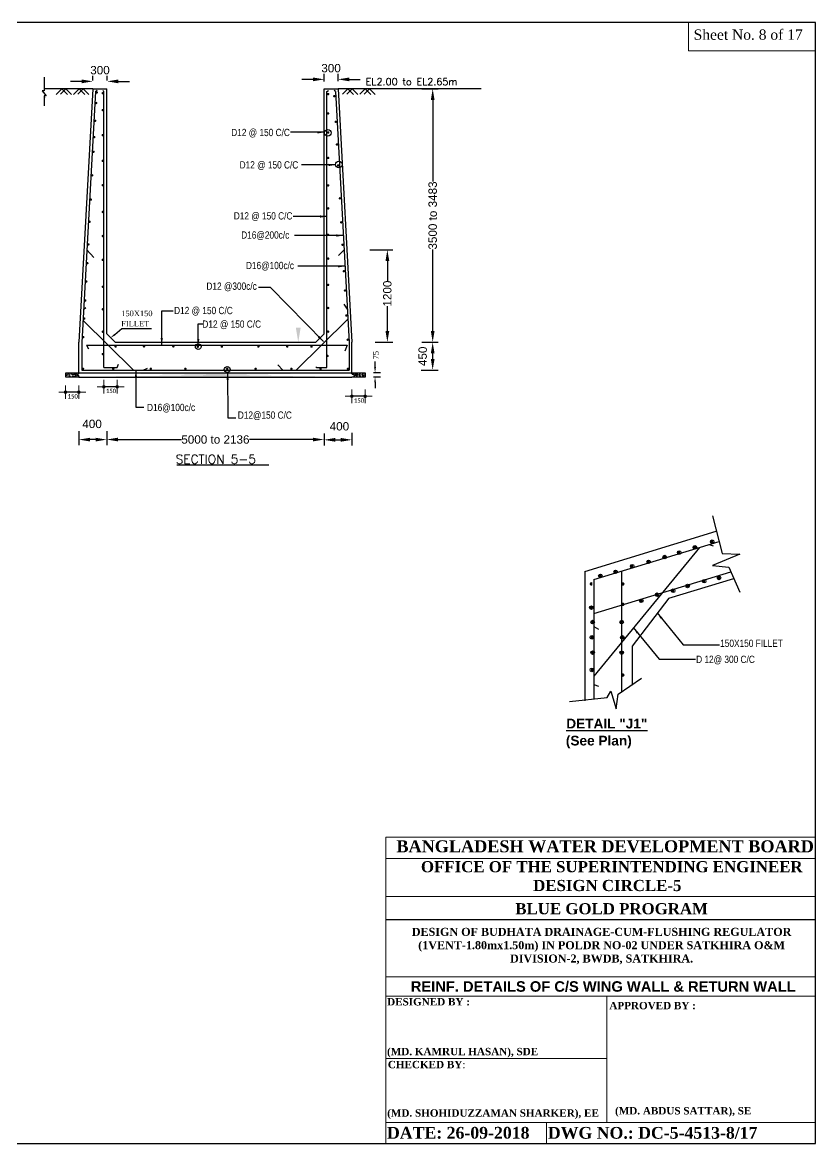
# Model space of a CAD drawing. Extents: x -298162 to 1078160, y -513173 to -216568.
# Drawn here: x 326349 to 340579, y -459717 to -439590 of the extents above; entities that cross this region are included whole.
import ezdxf

# ---------------------------------------------------------------- set-up
doc = ezdxf.new("R2010")
doc.units = 0
doc.header["$MEASUREMENT"] = 0
doc.linetypes.add('ACAD_ISO02W100', pattern=[15, 12, -3])
doc.layers.get('0').update_dxf_attribs({"linetype": 'CONTINUOUS'})
doc.layers.get('DEFPOINTS').update_dxf_attribs({"linetype": 'CONTINUOUS'})
for name, color, linetype, lineweight in [('Dim', 7, 'CONTINUOUS', 9), ('doted', 172, 'ACAD_ISO02W100', 30), ('Left Bank Profile', 7, 'CONTINUOUS', 25)]:
    doc.layers.add(name, color=color, linetype=linetype, lineweight=lineweight)
for name, color, linetype in [('LINE', 7, 'CONTINUOUS'), ('SLOPEEARTH', 3, 'CONTINUOUS'), ('TEXT', 10, 'CONTINUOUS')]:
    doc.layers.add(name, color=color, linetype=linetype)
doc.styles.add('ARIAL', font='ARIALN.TTF')
doc.styles.add('Arial-20', font='arial.ttf')
doc.styles.add('BIG', font='ROMANT.SHX')
doc.styles.add('cb', font='calibri.ttf')
doc.styles.get("Standard").update_dxf_attribs({"font": 'times.ttf', "height": 250})
doc.styles.add('sum', font='arialbd.ttf')
doc.dimstyles.new('3', dxfattribs={"dimtxt": 225, "dimasz": 350, "dimexe": 100, "dimexo": 25, "dimgap": 9, "dimtad": 0, "dimdec": 0, "dimzin": 0, "dimdsep": 46, "dimtxsty": 'Standard', "dimcen": 0, "dimclrt": 256, "dimadec": 0, "dimazin": 0, "dimtfac": 1, "dimtdec": 0, "dimtofl": 0, "dimtmove": 2, "dimatfit": 3, "dimfxl": 1, "dimtolj": 1, "dimtzin": 0, "dimarcsym": 0})
doc.dimstyles.new('FAHIM', dxfattribs={"dimscale": 0.6, "dimtxt": 150, "dimasz": 0.25, "dimexe": 0.18, "dimexo": 0.0625, "dimgap": 5, "dimtad": 1, "dimdec": 0, "dimrnd": 1, "dimzin": 12, "dimdsep": 46, "dimtxsty": 'cb', "dimblk1": 'FAHIM', "dimblk2": 'FAHIM', "dimsah": 1, "dimcen": -0.09, "dimse1": 1, "dimse2": 1, "dimclrd": 7, "dimclrt": 7, "dimadec": 0, "dimazin": 0, "dimtfac": 0.01, "dimtdec": 0, "dimtmove": 2, "dimatfit": 3, "dimldrblk": 'FAHIM', "dimfxl": 1, "dimtolj": 1, "dimtzin": 12, "dimarcsym": 0})
pattern_1 = [(50, (-2596.65, -452064.97), (71.726018, -6.275213), [7.5, -82.5]), (355, (-2596.65, -452064.97), (-13.875133, 75.219213), [6, -66]), (100.4514, (-2590.676, -452065.49), (57.850938, 68.943954), [6.374019, -70.114211]), (46.1842, (-2596.65, -452044.97), (106.724105, -16.551901), [11.25, -123.75]), (96.6356, (-2587.76, -452046.35), (93.46627, 97.411787), [9.56103, -105.1713]), (351.1842, (-2596.65, -452044.97), (93.466195, 97.41186), [9, -99]), (21, (-2586.65, -452049.97), (59.690705, -40.261889), [7.5, -82.5]), (326, (-2586.65, -452049.97), (24.331533, 72.515005), [6, -66]), (71.4514, (-2581.68, -452053.32), (84.022263, 32.25305), [6.374019, -70.114211]), (37.5, (-2596.653, -452064.968), (1.2159855, 33.2893854), [0, -65.2, 0, -67, 0, -66.25]), (7.5, (-2596.653, -452064.968), (26.3069537, 39.441171), [0, -38.2, 0, -63.7, 0, -25.25]), (327.5, (-2618.953, -452064.968), (53.3822436, -2.2554872), [0, -25, 0, -78, 0, -103.5]), (317.5, (-2628.953, -452064.97), (58.318617, 10.010498), [0, -32.5, 0, -51.8, 0, -73.5])]

# ---------------------------------------------------------------- blocks, each defined once
blk = doc.blocks.new('*D1076')
at = {"layer": 'DEFPOINTS', "color": 0, "lineweight": -2}
for p in [(332555, -443671), (332896, -443671), (332653, -445331)]:
    blk.add_point(p, dxfattribs=at)
at = {"layer": 'LINE', "color": 0, "lineweight": -2}
for p, q in [((332580, -443671), (332996, -443671)), ((332896, -443871), (332896, -444233)), ((332896, -445131), (332896, -444684)), ((332678, -445331), (332996, -445331))]:
    blk.add_line(p, q, dxfattribs=at)
for points in [[(332863, -443871), (332930, -443871), (332896, -443671)], [(332863, -445131), (332930, -445131), (332896, -445331)]]:
    blk.add_solid(points, dxfattribs=at)
at = {"layer": 'LINE', "insert": (332896, -444458), "char_height": 150, "attachment_point": 5, "rotation": 90, "style": 'Arial-20'}
blk.add_mtext('\\A1;1200', dxfattribs=at)
blk = doc.blocks.new('*D1077')
at = {"layer": 'DEFPOINTS', "color": 0, "lineweight": -2}
for p in [(333492, -445331), (333475, -445831), (333709, -445831)]:
    blk.add_point(p, dxfattribs=at)
at = {"layer": 'LINE', "color": 0, "lineweight": -2}
for p, q in [((333517, -445331), (333809, -445331)), ((333709, -445531), (333709, -445631)), ((333500, -445831), (333809, -445831))]:
    blk.add_line(p, q, dxfattribs=at)
for points in [[(333676, -445531), (333743, -445531), (333709, -445331)], [(333676, -445631), (333743, -445631), (333709, -445831)]]:
    blk.add_solid(points, dxfattribs=at)
at = {"layer": 'LINE', "insert": (333530, -445584), "char_height": 150, "attachment_point": 5, "rotation": 90, "style": 'Arial-20'}
blk.add_mtext('\\A1;450', dxfattribs=at)
blk = doc.blocks.new('*D1078')
at = {"layer": 'DEFPOINTS', "color": 0, "lineweight": -2}
for p in [(333492, -440781), (333710, -440781), (333492, -445331)]:
    blk.add_point(p, dxfattribs=at)
at = {"layer": 'LINE', "color": 0, "lineweight": -2}
for p, q in [((333517, -440781), (333810, -440781)), ((333710, -440981), (333710, -442445)), ((333710, -445131), (333710, -443668)), ((333517, -445331), (333810, -445331))]:
    blk.add_line(p, q, dxfattribs=at)
for points in [[(333677, -440981), (333743, -440981), (333710, -440781)], [(333677, -445131), (333743, -445131), (333710, -445331)]]:
    blk.add_solid(points, dxfattribs=at)
at = {"layer": 'LINE', "insert": (333710, -443056), "char_height": 150, "attachment_point": 5, "rotation": 90, "style": 'Arial-20'}
blk.add_mtext('\\A1;3500 to 3483', dxfattribs=at)
blk = doc.blocks.new('*D1079')
at = {"layer": 'DEFPOINTS', "color": 0, "lineweight": -2}
for p in [(331761, -446945), (332261, -446930), (332261, -447083)]:
    blk.add_point(p, dxfattribs=at)
at = {"layer": 'LINE', "color": 0, "lineweight": -2}
for p, q in [((331761, -446970), (331761, -447183)), ((332261, -446955), (332261, -447183)), ((331961, -447083), (332061, -447083))]:
    blk.add_line(p, q, dxfattribs=at)
for points in [[(331961, -447050), (331961, -447117), (331761, -447083)], [(332061, -447050), (332061, -447117), (332261, -447083)]]:
    blk.add_solid(points, dxfattribs=at)
at = {"layer": 'LINE', "insert": (332036, -446841), "char_height": 150, "attachment_point": 5, "style": 'Arial-20'}
blk.add_mtext('\\A1;400', dxfattribs=at)
blk = doc.blocks.new('*D1080')
at = {"layer": 'DEFPOINTS', "color": 0, "lineweight": -2}
for p in [(327361, -446901), (327861, -446901), (327361, -447079)]:
    blk.add_point(p, dxfattribs=at)
at = {"layer": 'LINE', "color": 0, "lineweight": -2}
for p, q in [((327361, -446926), (327361, -447179)), ((327861, -446926), (327861, -447179)), ((327661, -447079), (327561, -447079))]:
    blk.add_line(p, q, dxfattribs=at)
for points in [[(327561, -447046), (327561, -447112), (327361, -447079)], [(327661, -447046), (327661, -447112), (327861, -447079)]]:
    blk.add_solid(points, dxfattribs=at)
at = {"layer": 'LINE', "insert": (327598, -446798), "char_height": 150, "attachment_point": 5, "style": 'Arial-20'}
blk.add_mtext('\\A1;400', dxfattribs=at)
blk = doc.blocks.new('*D1081')
at = {"layer": 'DEFPOINTS', "color": 0, "lineweight": -2}
for p in [(327861, -446942), (331761, -446982), (331761, -447078)]:
    blk.add_point(p, dxfattribs=at)
at = {"layer": 'LINE', "color": 0, "lineweight": -2}
for p, q in [((327861, -446967), (327861, -447178)), ((331761, -447007), (331761, -447178)), ((328061, -447078), (329200, -447078)), ((331561, -447078), (330423, -447078))]:
    blk.add_line(p, q, dxfattribs=at)
for points in [[(328061, -447045), (328061, -447111), (327861, -447078)], [(331561, -447045), (331561, -447111), (331761, -447078)]]:
    blk.add_solid(points, dxfattribs=at)
at = {"layer": 'LINE', "insert": (329811, -447078), "char_height": 150, "attachment_point": 5, "style": 'Arial-20'}
blk.add_mtext('\\A1;5000 to 2136', dxfattribs=at)
blk = doc.blocks.new('*D1082')
at = {"layer": 'DEFPOINTS', "color": 0, "lineweight": -2}
for p in [(327612, -440659), (327868, -440648), (327868, -440659)]:
    blk.add_point(p, dxfattribs=at)
at = {"layer": 'LINE', "color": 0, "lineweight": -2}
for p, q in [((327612, -440634), (327612, -440548)), ((327868, -440634), (327868, -440548)), ((327412, -440648), (327212, -440648)), ((328068, -440648), (328268, -440648))]:
    blk.add_line(p, q, dxfattribs=at)
for points in [[(327412, -440615), (327412, -440682), (327612, -440648)], [(328068, -440615), (328068, -440682), (327868, -440648)]]:
    blk.add_solid(points, dxfattribs=at)
at = {"layer": 'LINE', "insert": (327740, -440448), "char_height": 150, "attachment_point": 5, "style": 'Arial-20'}
blk.add_mtext('\\A1;300', dxfattribs=at)
blk = doc.blocks.new('*D1083')
at = {"layer": 'DEFPOINTS', "color": 0, "lineweight": -2}
for p in [(331761, -440675), (332011, -440612), (332011, -440670)]:
    blk.add_point(p, dxfattribs=at)
at = {"layer": 'LINE', "color": 0, "lineweight": -2}
for p, q in [((331761, -440650), (331761, -440512)), ((332011, -440645), (332011, -440512)), ((331561, -440612), (331361, -440612)), ((332211, -440612), (332411, -440612))]:
    blk.add_line(p, q, dxfattribs=at)
for points in [[(331561, -440579), (331561, -440646), (331761, -440612)], [(332211, -440579), (332211, -440646), (332011, -440612)]]:
    blk.add_solid(points, dxfattribs=at)
at = {"layer": 'LINE', "insert": (331886, -440412), "char_height": 150, "attachment_point": 5, "style": 'Arial-20'}
blk.add_mtext('\\A1;300', dxfattribs=at)
blk = doc.blocks.new('FAHIM')
at = {"layer": 'Dim', "color": 7}
for p, q in [((-738, 0), (762, 0)), ((0, -750), (0, 750))]:
    blk.add_line(p, q, dxfattribs=at)
at = {"layer": 'Dim', "color": 7, "const_width": 150}
blk.add_lwpolyline([(-75, 0, 1), (75, 0, 1)], format="xyb", close=True, dxfattribs=at)
at = {"layer": 'Dim', "color": 7}
for points in [[(-148, -2, 1), (152, -2, 1)], [(-147, -1, 1), (153, -1, 1)]]:
    blk.add_lwpolyline(points, format="xyb", close=True, dxfattribs=at)
blk = doc.blocks.new('*D1151')
at = {"layer": 'DEFPOINTS', "color": 0, "linetype": 'ByBlock', "lineweight": -2}
for p in [(327811, -445784), (328049, -445784), (327811, -446130)]:
    blk.add_point(p, dxfattribs=at)
at = {"layer": 'LINE', "color": 7, "linetype": 'ByBlock', "lineweight": -2}
blk.add_line((328048, -446130), (327812, -446130), dxfattribs=at)
at = {"layer": 'LINE', "color": 7, "linetype": 'ByBlock', "lineweight": -2, "xscale": 0.162, "yscale": 0.162, "zscale": 0.162, "rotation": 180}
blk.add_blockref('FAHIM', (327811, -446130), dxfattribs=at)
at = {"layer": 'LINE', "color": 7, "linetype": 'ByBlock', "lineweight": -2, "xscale": 0.162, "yscale": 0.162, "zscale": 0.162}
blk.add_blockref('FAHIM', (328049, -446130), dxfattribs=at)
at = {"layer": 'LINE', "color": 7, "linetype": 'ByBlock', "lineweight": -2, "insert": (327938, -446206), "char_height": 180, "attachment_point": 5, "style": 'cb'}
blk.add_mtext('\\A1;{\\H0.4333x;150}', dxfattribs=at)
blk = doc.blocks.new('*D1163')
at = {"layer": 'DEFPOINTS', "color": 0, "linetype": 'ByBlock', "lineweight": -2}
for p in [(327124, -445881), (327361, -445881), (327124, -446227)]:
    blk.add_point(p, dxfattribs=at)
at = {"layer": 'LINE', "color": 7, "linetype": 'ByBlock', "lineweight": -2}
blk.add_line((327361, -446227), (327124, -446227), dxfattribs=at)
at = {"layer": 'LINE', "color": 7, "linetype": 'ByBlock', "lineweight": -2, "xscale": 0.162, "yscale": 0.162, "zscale": 0.162, "rotation": 180}
blk.add_blockref('FAHIM', (327124, -446227), dxfattribs=at)
at = {"layer": 'LINE', "color": 7, "linetype": 'ByBlock', "lineweight": -2, "xscale": 0.162, "yscale": 0.162, "zscale": 0.162}
blk.add_blockref('FAHIM', (327361, -446227), dxfattribs=at)
at = {"layer": 'LINE', "color": 7, "linetype": 'ByBlock', "lineweight": -2, "insert": (327251, -446303), "char_height": 180, "attachment_point": 5, "style": 'cb'}
blk.add_mtext('\\A1;{\\H0.4333x;150}', dxfattribs=at)
blk = doc.blocks.new('*D1164')
at = {"layer": 'DEFPOINTS', "color": 0, "linetype": 'ByBlock', "lineweight": -2}
for p in [(332261, -445956), (332499, -445956), (332261, -446302)]:
    blk.add_point(p, dxfattribs=at)
at = {"layer": 'LINE', "color": 7, "linetype": 'ByBlock', "lineweight": -2}
blk.add_line((332498, -446302), (332262, -446302), dxfattribs=at)
at = {"layer": 'LINE', "color": 7, "linetype": 'ByBlock', "lineweight": -2, "xscale": 0.162, "yscale": 0.162, "zscale": 0.162, "rotation": 180}
blk.add_blockref('FAHIM', (332261, -446302), dxfattribs=at)
at = {"layer": 'LINE', "color": 7, "linetype": 'ByBlock', "lineweight": -2, "xscale": 0.162, "yscale": 0.162, "zscale": 0.162}
blk.add_blockref('FAHIM', (332499, -446302), dxfattribs=at)
at = {"layer": 'LINE', "color": 7, "linetype": 'ByBlock', "lineweight": -2, "insert": (332388, -446378), "char_height": 180, "attachment_point": 5, "style": 'cb'}
blk.add_mtext('\\A1;{\\H0.4333x;150}', dxfattribs=at)

msp = doc.modelspace()

# ---------------------------------------------------------------- hatches: boundary and pattern name
for points in [[(338431.123, -448986.466), (338431.123, -449040.658, -0.587115751), (338382.569, -449013.562, -0.587115751)], [(338741.54, -448885.497), (338741.54, -448939.689, -0.587115751), (338692.987, -448912.593, -0.587115751)], [(337889.697, -449159.555), (337889.697, -449213.747, -0.587115751), (337841.143, -449186.651, -0.587115751)], [(338149.582, -449080.223), (338149.582, -449134.415, -0.587115751), (338101.028, -449107.319, -0.587115751)], [(337008.978, -449426.402), (337008.978, -449480.594, -0.587115751), (336960.424, -449453.498, -0.587115751)], [(337304.957, -449325.433), (337304.957, -449379.625, -0.587115751), (337256.403, -449352.529, -0.587115751)], [(337600.936, -449246.1), (337600.936, -449300.292, -0.587115751), (337552.383, -449273.196, -0.587115751)], [(336734.655, -449498.522), (336734.655, -449552.714, -0.587115751), (336686.101, -449525.618, -0.587115751)], [(338595.724, -449592.279), (338595.724, -449646.471, -0.587115751), (338547.17, -449619.375, -0.587115751)], [(338864.264, -449534.583), (338864.264, -449588.774, -0.587115751), (338815.71, -449561.678, -0.587115751)], [(336574.4, -449642.763), (336574.4, -449696.955, -0.587115751), (336525.847, -449669.859, -0.587115751)], [(337103.469, -449642.763), (337103.469, -449696.955, 0.587115751), (337152.022, -449669.859, 0.587115751)], [(338039.86, -449765.368), (338039.86, -449819.56, -0.587115751), (337991.306, -449792.464, -0.587115751)], [(338299.744, -449678.824), (338299.744, -449733.016, -0.587115751), (338251.191, -449705.92, -0.587115751)], [(337103.469, -450010.579), (337103.469, -450064.771, 0.587115751), (337152.022, -450037.675, 0.587115751)], [(337469.558, -449945.67), (337469.558, -449999.862, -0.587115751), (337421.004, -449972.766, -0.587115751)], [(337751.099, -449837.489), (337751.099, -449891.681, -0.587115751), (337702.546, -449864.585, -0.587115751)], [(336540.385, -450068.275), (336540.385, -450122.467, 0.587115751), (336588.939, -450095.371, 0.587115751)], [(336562.043, -450327.909), (336562.043, -450382.101, 0.587115751), (336610.596, -450355.005, 0.587115751)], [(337115.826, -450327.909), (337115.826, -450382.101, -0.587115751), (337067.272, -450355.005, -0.587115751)], [(336547.604, -450601.967), (336547.604, -450656.159, 0.587115751), (336596.158, -450629.063, 0.587115751)], [(337130.264, -450601.967), (337130.264, -450656.159, -0.587115751), (337081.711, -450629.063, -0.587115751)], [(336562.043, -450876.026), (336562.043, -450930.218, 0.587115751), (336610.596, -450903.122, 0.587115751)], [(337115.826, -450876.026), (337115.826, -450930.218, -0.587115751), (337067.272, -450903.122, -0.587115751)], [(336547.604, -451186.144), (336547.604, -451240.336, 0.587115751), (336596.158, -451213.24, 0.587115751)], [(337103.469, -451279.901), (337103.469, -451334.093, 0.587115751), (337152.022, -451306.997, 0.587115751)]]:
    msp.add_hatch(color=0).paths.add_polyline_path(points)
h = msp.add_hatch(color=0)
h.paths.add_polyline_path([(336600.736, -450331.97, 0.659719078), (336546.921, -450355.005, 0.659719078), (336600.736, -450378.04)])
h.paths.add_polyline_path([(336596.158, -450629.063, 1), (336532.483, -450629.063, 1)])
h.paths.add_polyline_path([(336600.736, -450880.087, 0.659719078), (336546.921, -450903.122, 0.659719078), (336600.736, -450926.156)])
h = msp.add_hatch(color=0)
h.paths.add_polyline_path([(337130.947, -450355.005, -0.659719078), (337077.132, -450378.04), (337077.132, -450331.97, -0.659719078)])
h.paths.add_polyline_path([(337081.711, -450629.063, -1), (337145.386, -450629.063, -1)])
h.paths.add_polyline_path([(337077.132, -450926.156), (337077.132, -450880.087, -0.659719078), (337130.947, -450903.122, -0.659719078)])
at = {"layer": 'LINE', "lineweight": 5}
h = msp.add_hatch(dxfattribs=at)
h.set_pattern_fill('AR-CONC', color=0, scale=10, style=0)
h.set_pattern_definition(pattern_1)
edge = h.paths.add_edge_path()
edge.add_line((327361.43, -445956.467), (327124.332, -445956.467))
edge.add_line((327124.332, -445956.467), (327124.332, -445881.467))
edge.add_line((327124.332, -445881.467), (327361.43, -445881.467))
h = msp.add_hatch(dxfattribs=at)
h.set_pattern_fill('AR-CONC', color=0, scale=10, style=0)
h.set_pattern_definition(pattern_1)
edge = h.paths.add_edge_path()
edge.add_line((327361.43, -445881.467), (332261.43, -445881.467))
edge.add_line((327361.43, -445956.467), (332261.43, -445956.467))
h = msp.add_hatch(dxfattribs=at)
h.set_pattern_fill('AR-CONC', color=0, scale=10, style=0)
h.set_pattern_definition(pattern_1)
h.paths.add_polyline_path([(332261.43, -445881.467), (332498.528, -445881.467), (332498.528, -445956.467), (332261.43, -445956.467)])

# ---------------------------------------------------------------- linework, layer by layer
at = {"color": 0}
for p, q in [((338732.476, -448444.641), (338905.733, -449122.574)), ((336437.625, -449445.926), (338798.712, -448725.177)), ((336600.736, -449593.024), (338850.453, -448906.272)), ((338495.179, -449014.723), (336600.736, -451325.901)), ((339223.369, -449136.998), (338732.476, -449338.936)), ((338905.733, -449122.574), (339223.369, -449136.998)), ((338732.476, -449338.936), (339021.237, -449367.784)), ((339021.237, -449367.784), (339223.369, -449814.932)), ((336437.625, -449445.926), (336437.625, -451768.34)), ((336600.736, -450201.616), (339058.953, -449451.218)), ((336600.736, -449593.024), (336600.736, -451733.568)), ((337096.25, -449441.763), (337096.25, -451609.014)), ((337948.639, -449928.289), (339113.824, -449572.602)), ((337948.639, -449928.289), (337287.698, -450786.683)), ((337287.698, -450786.683), (337287.698, -451485.255)), ((337035.296, -451650.401), (337453.999, -451361.919)), ((336840.383, -451708.098), (336905.354, -451592.705)), ((336905.354, -451592.705), (336999.201, -451910.035)), ((336161.796, -451780.218), (336840.383, -451708.098)), ((336999.201, -451910.035), (337035.296, -451650.401))]:
    msp.add_line(p, q, dxfattribs=at)
at = {"color": 0, "ltscale": 2}
msp.add_line((336600.736, -451325.901), (336600.736, -451475.991), dxfattribs=at)
at = {"color": 0, "lineweight": 13}
for p, q in [((332866.859, -454216.842), (340579.36, -454216.842)), ((332866.859, -454216.842), (332866.859, -459716.504)), ((332866.859, -454599.382), (340579.36, -454599.382)), ((332866.859, -455281.792), (340579.36, -455281.792)), ((332866.859, -456723.14), (340579.36, -456723.14)), ((332866.859, -457069.757), (340579.36, -457069.757)), ((336834.821, -459340.652), (336834.821, -457069.757)), ((336834.821, -459340.652), (336834.821, -457641.388)), ((336834.821, -459340.652), (336834.821, -457641.388)), ((336834.821, -459340.652), (336834.821, -457641.388)), ((332866.859, -458192.214), (336839.393, -458192.214)), ((332866.859, -459340.652), (340480.388, -459340.652)), ((333456.466, -459340.652), (340579.36, -459340.652)), ((333456.466, -459340.652), (340480.388, -459340.652)), ((333456.466, -459340.652), (340480.388, -459340.652)), ((335750.387, -459340.652), (335750.387, -459716.504)), ((332866.859, -459716.504), (340579.36, -459716.504))]:
    msp.add_line(p, q, dxfattribs=at)
at = {"color": 0}
for centre in [(338414.407, -449013.562), (338724.824, -448912.593), (337872.981, -449186.651), (338132.865, -449107.319), (336992.261, -449453.498), (337288.241, -449352.529), (337584.22, -449273.196), (336717.939, -449525.618), (338579.008, -449619.375), (338847.548, -449561.678), (338023.144, -449792.464), (338283.028, -449705.92), (337452.842, -449972.766), (337734.383, -449864.585), (336557.102, -450095.371), (336578.759, -450355.005), (337099.11, -450355.005), (336564.321, -450629.063), (337113.548, -450629.063), (336578.759, -450903.122), (337099.11, -450903.122), (336564.321, -451213.24)]:
    msp.add_circle(centre, 31.837, dxfattribs=at)
at = {"layer": 'DEFPOINTS', "color": 0, "linetype": 'ByBlock'}
msp.add_point((333517.301, -445331.467), dxfattribs=at)
at = {"layer": 'doted', "color": 0, "linetype": 'ByBlock', "lineweight": 13}
msp.add_lwpolyline([(340579.36, -439590.054), (338299.646, -439590.054), (338299.646, -440098.314), (340579.36, -440098.314)], close=True, dxfattribs=at)
at = {"layer": 'LINE', "color": 0}
for p, q in [((326739.554, -440572.626), (326739.554, -440819.099)), ((326739.554, -440819.099), (326702.512, -440819.099)), ((326702.512, -440819.099), (326776.595, -440905.364)), ((326739.554, -440905.364), (326739.554, -441090.218)), ((326776.595, -440905.364), (326739.554, -440905.364)), ((326742.714, -440938.355), (326742.714, -440943.082)), ((327611.43, -440781.467), (326751.901, -440782.128)), ((327611.43, -440781.467), (327361.43, -445331.467)), ((327658.758, -440831.467), (327411.355, -445334.21)), ((327611.43, -440781.467), (327861.43, -440781.467)), ((327658.758, -440831.467), (327691.911, -440807.806)), ((327811.43, -440831.467), (327788.471, -440812.4)), ((327811.43, -445784.241), (327811.43, -440831.467)), ((327861.43, -445181.467), (327861.43, -440781.467)), ((331761.43, -445181.467), (331761.43, -440781.467)), ((331761.43, -440781.467), (332011.43, -440781.467)), ((331811.43, -440831.467), (331840.792, -440811.934)), ((331811.43, -445786.805), (331811.43, -440831.467)), ((331964.102, -440831.467), (331940.93, -440813.256)), ((331964.102, -440831.467), (332211.505, -445334.21)), ((332011.43, -440781.467), (332261.43, -445331.467)), ((334576.753, -440781.467), (332011.43, -440781.467)), ((331716.852, -443073.66), (331375.575, -443073.66)), ((327502.761, -443670.626), (327630.327, -443810.682)), ((332120.1, -443670.626), (332018.047, -443772.485)), ((327443.774, -444744.182), (327485.416, -444709.38)), ((332178.714, -444737.399), (332120.545, -444650.614)), ((327433.165, -444937.27), (328343.248, -445831.467)), ((332188.628, -444917.848), (331260.746, -445831.467)), ((327861.43, -445181.467), (328011.43, -445331.467)), ((328007.134, -445191.579), (328129.472, -445086.378)), ((328129.472, -445086.378), (328664.943, -445086.378)), ((331761.43, -445181.467), (331611.43, -445331.467)), ((327361.43, -445881.467), (327361.43, -445331.467)), ((327411.355, -445334.21), (327411.355, -445831.467)), ((327495.506, -445381.467), (332172.385, -445381.467)), ((327495.506, -445381.467), (327532.714, -445448.351)), ((328011.43, -445331.467), (331611.43, -445331.467)), ((332172.385, -445381.467), (332135.613, -445490.547)), ((332211.505, -445334.21), (332211.505, -445831.467)), ((332261.43, -445881.467), (332261.43, -445331.467)), ((328517.02, -445830.374), (328592.721, -445796.237)), ((331022.239, -445831.467), (330929.871, -445738.257)), ((332675.644, -445777.014), (332675.644, -445677.014)), ((327361.43, -445881.467), (332261.43, -445881.467)), ((327361.43, -445956.467), (332261.43, -445956.467)), ((327411.355, -445831.467), (332211.505, -445831.467)), ((332261.43, -445898.26), (332261.43, -445893.931)), ((332644.898, -445877.014), (332775.644, -445877.014)), ((332644.898, -445953.588), (332775.644, -445953.588)), ((332675.644, -446053.588), (332675.644, -446153.588)), ((332866.859, -455696.656), (340579.36, -455696.656))]:
    msp.add_line(p, q, dxfattribs=at)
at = {"layer": 'LINE', "color": 0, "linetype": 'ByBlock', "lineweight": -2}
for p, q in [((327811.43, -445784.241), (328048.528, -445784.241)), ((328048.528, -445784.241), (328069.448, -445723.691)), ((331623.92, -445786.805), (331611.829, -445770.506)), ((331623.92, -445786.805), (331811.43, -445786.805)), ((338670.376, -448961.243), (338740.779, -448984.029)), ((336600.736, -450436.268), (336685.834, -450484.889)), ((336600.736, -451475.991), (336682.457, -451508.073))]:
    msp.add_line(p, q, dxfattribs=at)
at = {"layer": 'LINE', "color": 0}
msp.add_lwpolyline([(312117.714, -459716.504), (340579.36, -459716.504), (340579.36, -439590.054), (312117.714, -439590.054)], close=True, dxfattribs=at)
for points in [[(326955.936, -440881.128), (327052.933, -440781.896), (327154.936, -440885.128)], [(327030.693, -440879.269), (327127.689, -440780.037), (327229.693, -440883.269)], [(327266.936, -440881.128), (327363.933, -440781.896), (327465.936, -440885.128)], [(327341.693, -440879.269), (327438.689, -440780.037), (327540.693, -440883.269)], [(332091.787, -440880.698), (332188.784, -440781.467), (332290.787, -440884.698)], [(332166.543, -440878.839), (332263.54, -440779.607), (332365.543, -440882.839)], [(332402.787, -440880.698), (332499.784, -440781.467), (332601.787, -440884.698)], [(332477.543, -440878.839), (332574.54, -440779.607), (332676.543, -440882.839)]]:
    msp.add_lwpolyline(points, dxfattribs=at)
at = {"layer": 'LINE', "color": 0, "const_width": 21.6}
for points in [[(327670.608, -440847.577, 1), (327692.208, -440847.577, 1)], [(327778.793, -440861.222, 1), (327800.393, -440861.222, 1)], [(331822.444, -440875.893, 1), (331844.044, -440875.893, 1)], [(331933.533, -440913.815, 1), (331955.133, -440913.815, 1)], [(327660.218, -441036.662, 1), (327681.818, -441036.662, 1)], [(327778.793, -441164.013, 1), (327800.393, -441164.013, 1)], [(327642.709, -441355.336, 1), (327664.309, -441355.336, 1)], [(331822.444, -441223.999, 1), (331844.044, -441223.999, 1)], [(331958.763, -441373.001, 1), (331980.363, -441373.001, 1)], [(331825.036, -441566.948, 1), (331846.636, -441566.948, 1)], [(327626.628, -441648.004, 1), (327648.228, -441648.004, 1)], [(327778.793, -441613.362, 1), (327800.393, -441613.362, 1)], [(331981.229, -441781.882, 1), (332002.829, -441781.882, 1)], [(327612.158, -441911.356, 1), (327633.758, -441911.356, 1)], [(327778.793, -442074.543, 1), (327800.393, -442074.543, 1)], [(331822.444, -442022.655, 1), (331844.044, -442022.655, 1)], [(332001.796, -442156.207, 1), (332023.396, -442156.207, 1)], [(327588.883, -442334.967, 1), (327610.483, -442334.967, 1)], [(327778.793, -442513.168, 1), (327800.393, -442513.168, 1)], [(331822.444, -442515.804, 1), (331844.044, -442515.804, 1)], [(327564.928, -442770.948, 1), (327586.528, -442770.948, 1)], [(332034.321, -442748.17, 1), (332055.921, -442748.17, 1)], [(327778.793, -442992.881, 1), (327800.393, -442992.881, 1)], [(331822.444, -442928.015, 1), (331844.044, -442928.015, 1)], [(327543.15, -443167.306, 1), (327564.75, -443167.306, 1)], [(332058, -443179.12, 1), (332079.6, -443179.12, 1)], [(331822.444, -443403.61, 1), (331844.044, -443403.61, 1)], [(327520.778, -443574.48, 1), (327542.378, -443574.48, 1)], [(327778.793, -443424.625, 1), (327800.393, -443424.625, 1)], [(332080.094, -443581.227, 1), (332101.694, -443581.227, 1)], [(327502.18, -443912.962, 1), (327523.78, -443912.962, 1)], [(327778.793, -443851.247, 1), (327800.393, -443851.247, 1)], [(331822.444, -443830.454, 1), (331844.044, -443830.454, 1)], [(332104.119, -444056.497, 1), (332125.719, -444056.497, 1)], [(327484.181, -444240.537, 1), (327505.781, -444240.537, 1)], [(327778.793, -444334.282, 1), (327800.393, -444334.282, 1)], [(331822.444, -444301.828, 1), (331844.044, -444301.828, 1)], [(332125.325, -444404.439, 1), (332146.925, -444404.439, 1)], [(327465.365, -444582.988, 1), (327486.965, -444582.988, 1)], [(327778.793, -444740.259, 1), (327800.393, -444740.259, 1)], [(331822.444, -444716.239, 1), (331844.044, -444716.239, 1)], [(327447.547, -444907.28, 1), (327469.147, -444907.28, 1)], [(332149.862, -444851.007, 1), (332171.462, -444851.007, 1)], [(327778.793, -445141.789, 1), (327800.393, -445141.789, 1)], [(331822.444, -445141.255, 1), (331844.044, -445141.255, 1)], [(327429.321, -445238.987, 1), (327450.921, -445238.987, 1)], [(328009.891, -445408.816, 1), (328031.491, -445408.816, 1)], [(328518.987, -445404.701, 1), (328540.587, -445404.701, 1)], [(329045.388, -445404.704, 1), (329066.988, -445404.704, 1)], [(329485.03, -445411.898, 1), (329506.63, -445411.898, 1)], [(329914.918, -445408.816, 1), (329936.518, -445408.816, 1)], [(330571.334, -445408.816, 1), (330592.934, -445408.816, 1)], [(331089.995, -445408.816, 1), (331111.595, -445408.816, 1)], [(331523.875, -445408.816, 1), (331545.475, -445408.816, 1)], [(332173.732, -445285.447, 1), (332195.332, -445285.447, 1)], [(327778.793, -445543.32, 1), (327800.393, -445543.32, 1)], [(331811.644, -445577.07, 1), (331833.244, -445577.07, 1)], [(327424.517, -445808.088, 1), (327446.117, -445808.088, 1)], [(327968.188, -445808.088, 1), (327989.788, -445808.088, 1)], [(328640.882, -445808.088, 1), (328662.482, -445808.088, 1)], [(329260.963, -445808.088, 1), (329282.563, -445808.088, 1)], [(330012.404, -445808.088, 1), (330034.004, -445808.088, 1)], [(330522.066, -445808.088, 1), (330543.666, -445808.088, 1)], [(331163.667, -445808.088, 1), (331185.267, -445808.088, 1)], [(331686.273, -445808.088, 1), (331707.873, -445808.088, 1)], [(332177.593, -445808.088, 1), (332199.193, -445808.088, 1)]]:
    msp.add_lwpolyline(points, format="xyb", close=True, dxfattribs=at)
at = {"layer": 'LINE', "color": 0, "linetype": 'ByBlock', "lineweight": -2}
for points in [[(327361.43, -445956.467), (327124.332, -445956.467), (327124.332, -445881.467), (327361.43, -445881.467)], [(332261.43, -445881.467), (332498.528, -445881.467), (332498.528, -445956.467), (332261.43, -445956.467)], [(332261.43, -445898.26), (332261.43, -445893.931)]]:
    msp.add_lwpolyline(points, dxfattribs=at)
at = {"layer": 'LINE', "color": 0, "const_width": 20}
msp.add_lwpolyline([(329114.226, -447534.835), (330775.439, -447534.835)], dxfattribs=at)
at = {"layer": 'LINE', "color": 0}
for centre, radius in [((331826.912, -441570.948), 59.502), ((332025.2, -442142.424), 58.717), ((329503.29, -445410.144), 51.137), ((330023.829, -445820.405), 52.921)]:
    msp.add_circle(centre, radius, dxfattribs=at)
for points in [[(328016.988, -445205.021), (327997.28, -445178.137), (327926.483, -445250.702)], [(332658.977, -445777.014), (332692.31, -445777.014), (332675.644, -445877.014)], [(332658.977, -446053.588), (332692.31, -446053.588), (332675.644, -445953.588)]]:
    msp.add_solid(points, dxfattribs=at)
at = {"layer": 'SLOPEEARTH', "color": 0}
msp.add_solid([(331253.422, -445068.967), (331340.922, -445068.967), (331297.172, -445331.467)], dxfattribs=at)

# ---------------------------------------------------------------- texts
at = {"color": 0, "ltscale": 2, "width": 2795.64227, "attachment_point": 1, "style": 'sum'}
for s, insert, char_height in [('{\\LDETAIL "J1"}', (336106.599, -452089.217), 175.02407), ('(See Plan)', (336099.138, -452394.769), 175.0241)]:
    msp.add_mtext(s, dxfattribs=dict(at, insert=insert, char_height=char_height))
at = {"color": 0, "lineweight": 13}
for s, insert, char_height, width, attachment_point in [('{\\fTimes New Roman|b1|i0|c0|p18;BANGLADESH WATER DEVELOPMENT BOARD}', (333058.831, -454272.128), 215.84204, 7752.97584, 1), ('{\\fTimes New Roman|b1|i0|c0|p18;OFFICE OF THE SUPERINTENDING ENGINEER}', (333498.651, -454645.904), 200, 7732.30122, 1), ('{\\fTimes New Roman|b1|i0|c0|p18;DESIGN CIRCLE-5}', (335512.351, -454983.356), 200, 7732.30122, 1), ('{\\fTimes New Roman|b1|i0|c0|p18;BLUE GOLD PROGRAM}', (335191.655, -455400.469), 200, 7732.30122, 1), ('\\pt861.9;{\\fTimes New Roman|b1|i0|c0|p18;DESIGN OF BUDHATA DRAINAGE-CUM-FLUSHING REGULATOR (1VENT-1.80mx1.50m) IN POLDR NO-02 UNDER SATKHIRA O&M DIVISION-2, BWDB, SATKHIRA.}', (336739.955, -456171.859), 143.646172, 7387.00896, 5)]:
    msp.add_mtext(s, dxfattribs=dict(at, insert=insert, char_height=char_height, width=width, attachment_point=attachment_point))
at = {"color": 0, "lineweight": 13, "attachment_point": 1}
for s, insert, char_height in [('{\\fTimes New Roman|b1|i0|c0|p18;DESIGNED BY :}', (332891.856, -457104.664), 132.14819), ('{\\fTimes New Roman|b1|i0|c0|p18;APPROVED BY :}', (336879.521, -457173.419), 132.14819), ('{\\fTimes New Roman|b1|i0|c0|p18;(MD. KAMRUL HASAN), SDE}', (332890.648, -457998.403), 132.14819), ('{\\fTimes New Roman|b1|i0|c0|p18;CHECKED BY\\fTimes New Roman|b0|i0|c0|p18;:\\fTimes New Roman|b1|i0|c0|p18;}', (332905.276, -458232.018), 132.148186), ('{\\fTimes New Roman|b1|i0|c0|p18;(MD. ABDUS SATTAR), SE}', (336981.798, -459061.19), 132.14819), ('{\\fTimes New Roman|b1|i0|c0|p18;(MD. SHOHIDUZZAMAN SHARKER), EE}', (332893.027, -459101.248), 132.14819), ('{\\fTimes New Roman|b1|i0|c0|p18;DATE: 26-09-2018}', (332889.268, -459417.263), 210.9085), ('{\\fTimes New Roman|b1|i0|c0|p18;DWG NO.: DC-5-4513-8/17}', (335776.642, -459418.092), 210.9085)]:
    msp.add_mtext(s, dxfattribs=dict(at, insert=insert, char_height=char_height))
at = {"layer": 'doted', "color": 0, "linetype": 'ByBlock', "lineweight": 13, "insert": (338392.27, -439716.863), "char_height": 184.33413, "width": 7329.14303, "attachment_point": 1}
msp.add_mtext('{\\fTimes New Roman|b0|i0|c204|p18;Sheet No. }8{\\fTimes New Roman|b0|i0|c204|p18; of 1}7', dxfattribs=at)
at = {"layer": 'Left Bank Profile', "color": 0, "insert": (336769.497, -456996.103), "char_height": 188.57014, "width": 9970.80774, "attachment_point": 8}
msp.add_mtext('{\\fArial|b1|i0|c0|p34;REINF. DETAILS OF C/S WING WALL & RETURN WALL}', dxfattribs=at)
at = {"layer": 'LINE', "color": 0}
for s, height, style, p in [('D12 @ 150 C/C', 130, 'ARIAL', (330094.318, -441630.476)), ('D12 @ 150 C/C', 130, 'ARIAL', (330245.355, -442212.114)), ('D12 @ 150 C/C', 130, 'ARIAL', (330139.996, -443127.778)), ('D16@200c/c', 130, 'ARIAL', (330273.936, -443471.183)), ('D16@100c/c', 130, 'ARIAL', (330358.895, -444018.641)), ('D12 @300c/c', 130, 'ARIAL', (329649.336, -444389.568)), ('D12 @ 150 C/C', 130, 'ARIAL', (329069.57, -444826.476)), ('D12 @ 150 C/C', 130, 'ARIAL', (329577.033, -445070.77)), ('D16@100c/c', 130, 'ARIAL', (328584.354, -446567.051)), ('D12@150 C/C', 130, 'ARIAL', (330212.749, -446704.055)), ('SECTION 5-5', 160, 'BIG', (329097.458, -447511.076))]:
    msp.add_text(s, height=height, dxfattribs=dict(at, style=style)).set_placement(p)
for s, p in [('150X150 ', (328121.168, -444863.031)), ('FILLET', (328120.786, -445048.269))]:
    msp.add_text(s, height=100, dxfattribs=at).set_placement(p)
at = {"layer": 'LINE', "color": 0, "insert": (332689.353, -445563.452), "char_height": 100, "attachment_point": 5, "rotation": 90}
msp.add_mtext('\\A1;75', dxfattribs=at)
at = {"layer": 'LINE', "color": 0, "insert": (338867.836, -450670.909), "char_height": 130, "width": 1346.70513, "attachment_point": 1, "style": 'ARIAL'}
msp.add_mtext('150X150 FILLET', dxfattribs=at)
at = {"layer": 'LINE', "color": 0, "insert": (338436.557, -451036.679), "char_height": 130, "attachment_point": 4, "style": 'ARIAL'}
msp.add_mtext('D 12@ 300 C/C', dxfattribs=at)
at = {"layer": 'TEXT', "color": 0, "style": 'BIG'}
msp.add_text('EL2.00 to EL2.65m', height=126, dxfattribs=at).set_placement((332507.119, -440717.329))

# ---------------------------------------------------------------- dimensions: what is measured, and where the dimension line sits
at = {"layer": 'LINE', "color": 0}
for base, p1, p2, text, picture, middle in [((327867.744, -440648.405), (327612.252, -440659.492), (327867.744, -440659.492), '300', '*D1082', (327739.998, -440448.405)), ((332011.43, -440612.333), (331761.43, -440675.445), (332011.43, -440669.544), '300', '*D1083', (331886.43, -440412.333)), ((331761.43, -447077.947), (327861.43, -446942.447), (331761.43, -446981.893), '5000 to 2136', '*D1081', (329811.43, -447077.947))]:
    dim = msp.add_linear_dim(base=base, p1=p1, p2=p2, text=text, dimstyle='3', override={"dimtxt": 150, "dimasz": 200, "dimtxsty": 'Arial-20'}, dxfattribs=at)
    dim.commit()
    dim.dimension.update_dxf_attribs({"geometry": picture, "text_midpoint": middle})
dim = msp.add_linear_dim(base=(333709.936, -440781.467), p1=(333492.301, -445331.467), p2=(333492.301, -440781.467), angle=90, text='3500 to 3483', dimstyle='3', override={"dimtxt": 150, "dimasz": 200, "dimtxsty": 'Arial-20'}, dxfattribs=at)
dim.commit()
dim.dimension.update_dxf_attribs({"geometry": '*D1078', "text_midpoint": (333709.936, -443056.467)})
for base, p1, p2, text, picture, middle in [((332896.259, -443670.626), (332652.905, -445331.467), (332554.531, -443670.626), '1200', '*D1076', (332896.259, -444458.171)), ((333709.187, -445831.467), (333492.301, -445331.467), (333474.936, -445831.467), '450', '*D1077', (333529.912, -445584.046))]:
    dim = msp.add_linear_dim(base=base, p1=p1, p2=p2, angle=90, text=text, dimstyle='3', override={"dimtxt": 150, "dimasz": 200, "dimtxsty": 'Arial-20'}, dxfattribs=at)
    dim.commit()
    dim.dimension.update_dxf_attribs({"geometry": picture, "text_midpoint": middle, "dimtype": 160})
at = {"layer": 'LINE', "color": 0, "linetype": 'ByBlock', "lineweight": -2}
for base, p1, p2, picture, middle in [((327811.43, -446129.569), (328048.528, -445784.241), (327811.43, -445784.241), '*D1151', (327937.96, -446206.255)), ((327124.332, -446226.794), (327361.43, -445881.467), (327124.332, -445881.467), '*D1163', (327250.862, -446303.48)), ((332261.43, -446301.794), (332498.528, -445956.467), (332261.43, -445956.467), '*D1164', (332387.96, -446378.48))]:
    dim = msp.add_linear_dim(base=base, p1=p1, p2=p2, text='{\\H0.4333x;150}', dimstyle='FAHIM', override={"dimtxt": 300, "dimasz": 0.27, "dimgap": 10}, dxfattribs=at)
    dim.commit()
    dim.dimension.update_dxf_attribs({"geometry": picture, "text_midpoint": middle, "dimtype": 160})
at = {"layer": 'LINE', "color": 0}
for base, p1, p2, picture, middle in [((327361.43, -447078.884), (327861.43, -446900.884), (327361.43, -446900.884), '*D1080', (327598.43, -446797.736)), ((332261.43, -447083.253), (331761.43, -446944.739), (332261.43, -446930.253), '*D1079', (332035.856, -446840.815))]:
    dim = msp.add_linear_dim(base=base, p1=p1, p2=p2, text='400', dimstyle='3', override={"dimtxt": 150, "dimasz": 200, "dimtxsty": 'Arial-20'}, dxfattribs=at)
    dim.commit()
    dim.dimension.update_dxf_attribs({"geometry": picture, "text_midpoint": middle, "dimtype": 160})

# ---------------------------------------------------------------- leaders
for points in [[(331766.689, -441562.633), (331156.375, -441562.633)], [(331966.775, -442148.272), (331356.461, -442148.272)], [(331815.43, -443073.897), (331205.117, -443073.897)], [(332107.537, -443415.253), (331231.281, -443415.253)], [(332136.003, -443968.232), (331289.857, -443968.232)], [(331751.201, -445320.592), (330797.333, -444348.856), (330586.709, -444348.856)], [(328848.188, -445381.467), (328848.188, -444765.128), (329055.188, -444765.128)], [(329503.29, -445398.713), (329503.29, -444998.374), (329591.195, -444998.374)], [(328384.936, -445831.467), (328384.936, -446498.128), (328528.936, -446498.128)], [(330029.936, -445884.128), (330030.936, -446688.128), (330174.936, -446688.128)], [(337736.577, -450188.936), (338203.09, -450760.523), (338856.383, -450760.523)], [(337306.439, -450450.654), (337772.952, -451022.241), (338426.244, -451022.241)]]:
    msp.add_leader(points, dimstyle='3', override={"dimasz": 125}, dxfattribs=at)

doc.saveas('drawing.dxf')
